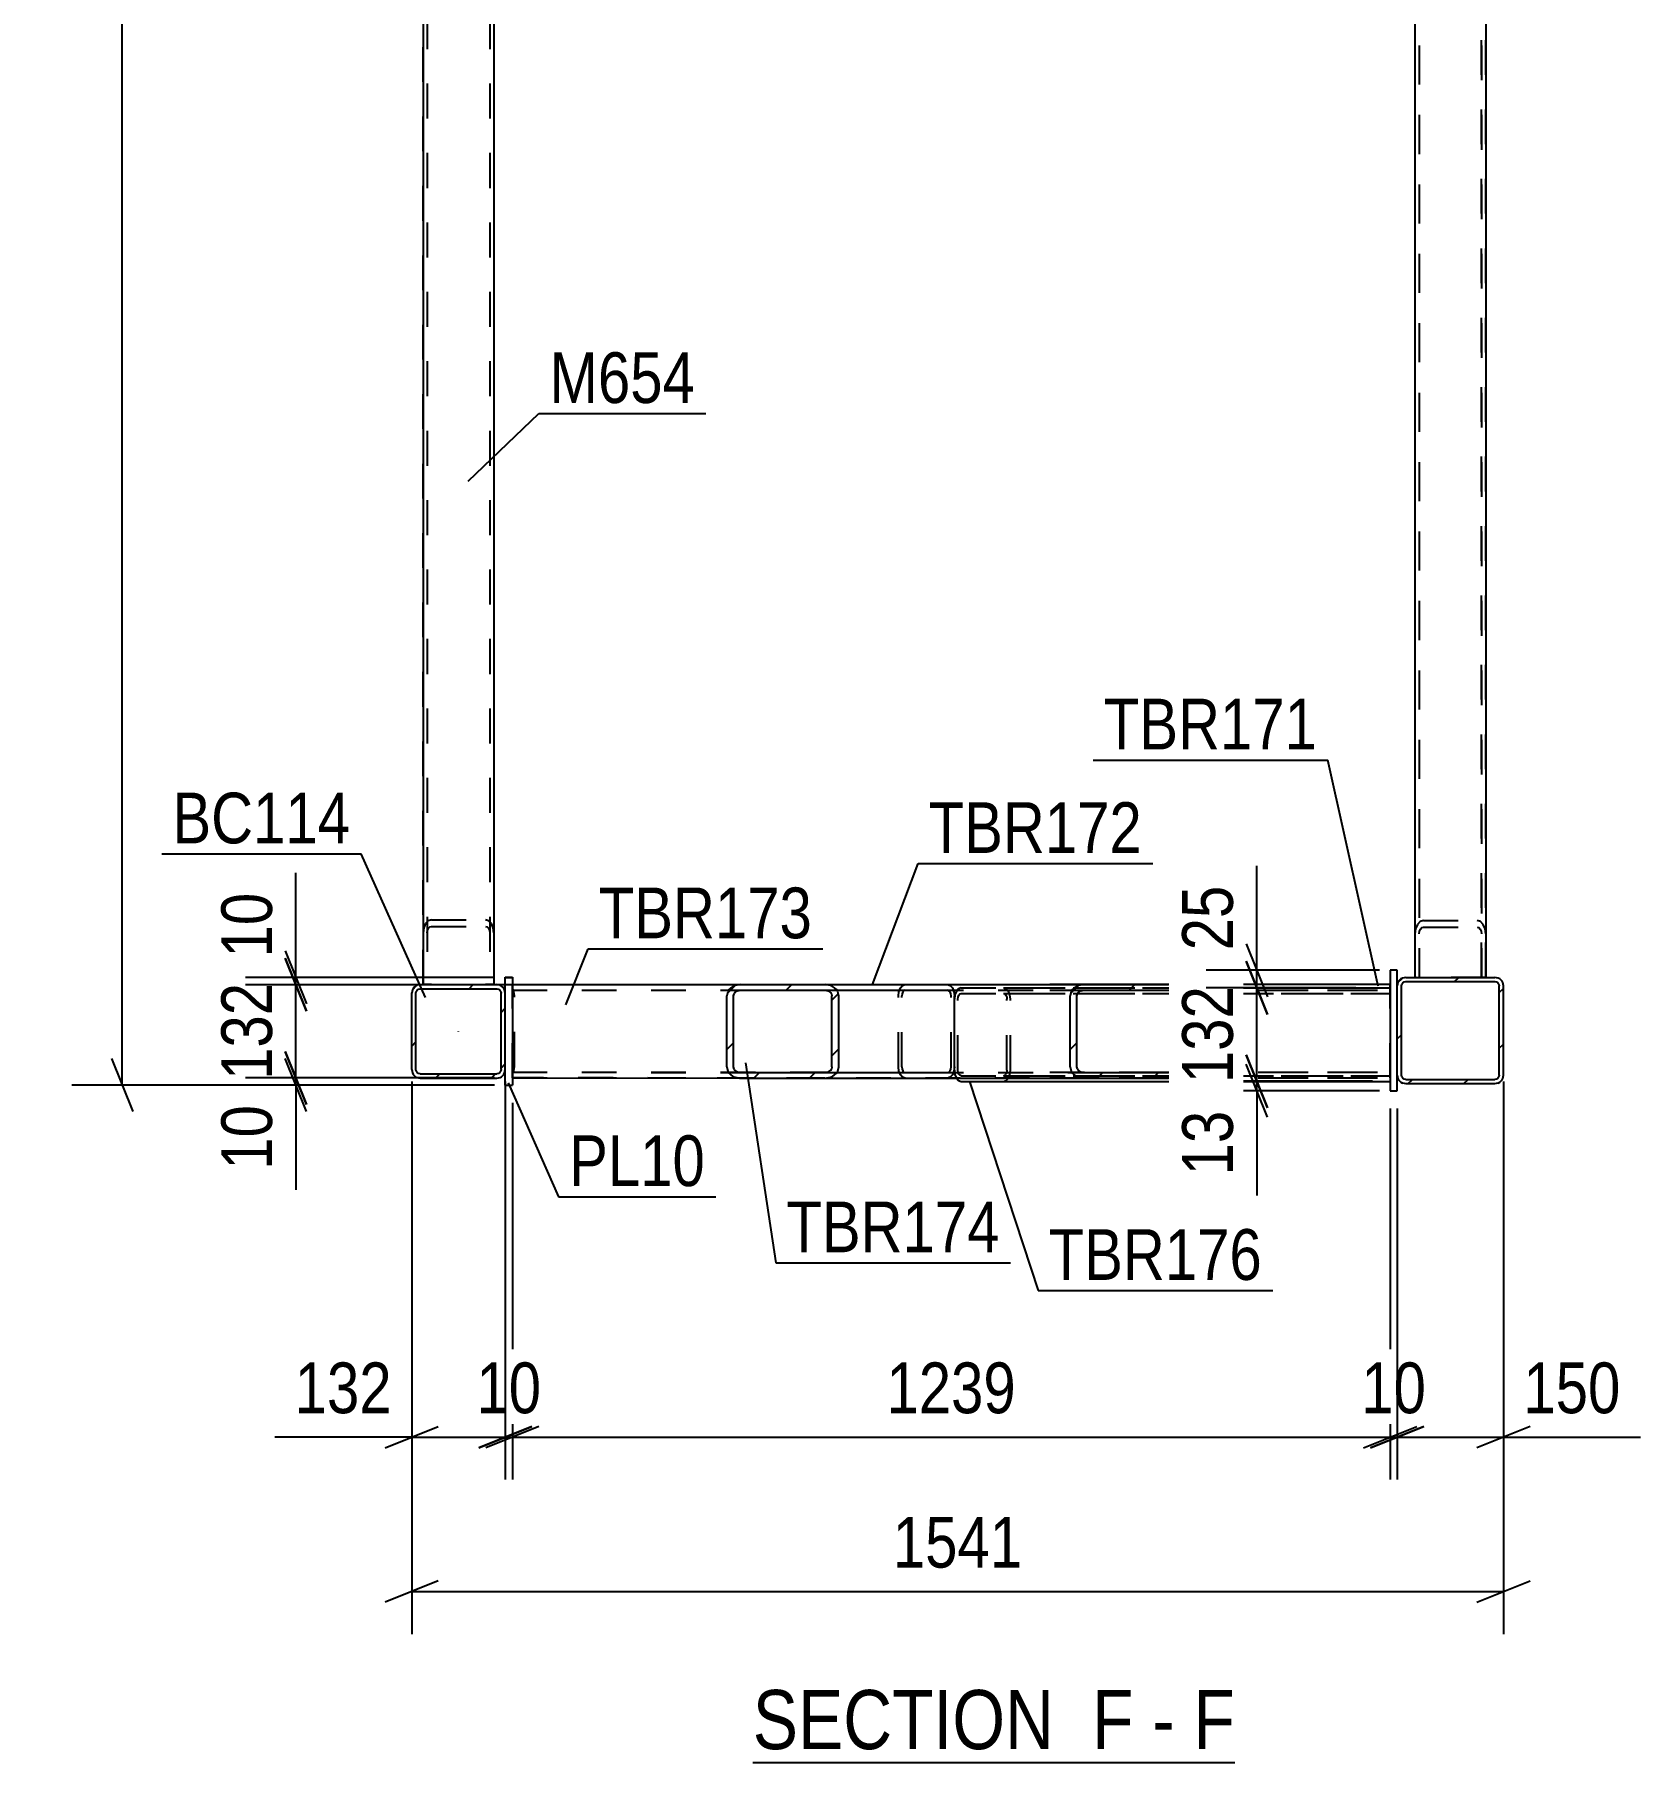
# Model space of a CAD drawing. Header units: millimetres. Extents: x -851 to 338, y -786 to 55.
# Drawn here: x 97.9 to 188.6, y -337.7 to -240.2 of the extents above; entities that cross this region are included whole.
import ezdxf

# ---------------------------------------------------------------- set-up
doc = ezdxf.new("R2010")
doc.units = ezdxf.units.MM
doc.linetypes.add('DXK_LINE_DOT2', pattern=[3.9198, 1.9599, -1.9599])
doc.linetypes.add('DXK_LINE_DOT3', pattern=[5.9187, 2.979, -0.9799, 0.9799, -0.9799])
doc.styles.add('Arial Narrow', font='ARIALN.TTF', dxfattribs={"height": 0.2})

# ---------------------------------------------------------------- blocks, each defined once
blk = doc.blocks.new('Unknown-232933133-17 - 10991')
at = {"color": 6, "linetype": 'Continuous'}
blk.add_line((138.496, -337.713), (165.711, -337.713), dxfattribs=at)
at = {"color": 0, "linetype": 'Continuous'}
for points in [[(156.604, -336.963), (156.604, -333.463), (138.496, -333.463), (138.496, -336.963)], [(159.995, -336.963), (159.995, -333.463), (157.654, -333.463), (157.654, -336.963)], [(162.32, -336.963), (162.32, -333.463), (161.045, -333.463), (161.045, -336.963)], [(165.711, -336.963), (165.711, -333.463), (163.37, -333.463), (163.37, -336.963)]]:
    blk.add_wipeout(points, dxfattribs=at)
at = {"color": 7, "linetype": 'Continuous', "style": 'Arial Narrow'}
for s, height, p in [('SECTION ', 3.3405, (138.496, -336.963)), ('F', 3.34, (157.654, -336.963)), ('F', 3.34, (163.37, -336.963)), ('-', 3.34, (161.045, -336.963))]:
    blk.add_text(s, height=height, dxfattribs=at).set_placement(p)
blk = doc.blocks.new('Part-232933133-11088 - 10991')
at = {"color": 7, "linetype": 'DXK_LINE_DOT2'}
for p, q in [((149.908, -294.376), (149.879, -294.621)), ((149.991, -294.168), (149.908, -294.376)), ((150.115, -294.029), (149.991, -294.168)), ((150.07, -294.621), (150.085, -294.498)), ((150.085, -294.498), (150.127, -294.394)), ((150.262, -293.981), (150.115, -294.029)), ((150.127, -294.394), (150.189, -294.325)), ((150.189, -294.325), (150.262, -294.301)), ((150.262, -293.981), (174.479, -293.981)), ((150.262, -293.981), (152.656, -293.981)), ((150.262, -294.301), (174.479, -294.301)), ((150.262, -294.301), (152.656, -294.301)), ((152.656, -293.981), (162.496, -293.981)), ((152.656, -293.981), (152.665, -293.984)), ((152.656, -294.301), (174.479, -294.301)), ((152.656, -294.301), (152.729, -294.325)), ((152.665, -293.984), (152.802, -294.029)), ((152.729, -294.325), (152.791, -294.394)), ((152.791, -294.394), (152.833, -294.498)), ((152.927, -294.168), (152.802, -294.029)), ((152.833, -294.498), (152.847, -294.621)), ((153.01, -294.376), (152.927, -294.168)), ((153.039, -294.621), (153.01, -294.376)), ((174.479, -293.981), (174.479, -299.261)), ((149.879, -298.621), (149.879, -294.621)), ((150.07, -298.621), (150.07, -294.621)), ((152.847, -298.621), (152.847, -294.621)), ((153.039, -298.621), (153.039, -294.621)), ((149.879, -298.621), (149.908, -298.866)), ((149.908, -298.866), (149.991, -299.073)), ((149.991, -299.073), (149.993, -299.075)), ((150.085, -298.743), (150.07, -298.621)), ((150.127, -298.847), (150.085, -298.743)), ((150.163, -298.888), (150.127, -298.847)), ((150.189, -298.916), (150.163, -298.888)), ((150.262, -298.941), (150.189, -298.916)), ((150.262, -298.941), (174.479, -298.941)), ((150.262, -298.941), (152.656, -298.941)), ((150.262, -299.261), (174.479, -299.261)), ((152.656, -298.941), (152.729, -298.916)), ((152.656, -298.941), (174.479, -298.941)), ((152.729, -298.916), (152.754, -298.889)), ((152.754, -298.889), (152.791, -298.847)), ((152.833, -298.743), (152.791, -298.847)), ((152.847, -298.621), (152.833, -298.743)), ((152.924, -299.076), (152.927, -299.073)), ((152.927, -299.073), (153.01, -298.866)), ((153.01, -298.866), (153.039, -298.621))]:
    blk.add_line(p, q, dxfattribs=at)
at = {"color": 2, "linetype": 'Continuous'}
for p, q in [((162.496, -293.981), (174.479, -293.981)), ((149.993, -299.075), (150.115, -299.212)), ((150.115, -299.212), (150.262, -299.261)), ((150.262, -299.261), (152.656, -299.261)), ((152.656, -299.261), (152.802, -299.212)), ((152.656, -299.261), (174.479, -299.261)), ((152.802, -299.212), (152.924, -299.076))]:
    blk.add_line(p, q, dxfattribs=at)
blk = doc.blocks.new('Part-232933133-11137 - 10991')
at = {"linetype": 'Continuous'}
h = blk.add_hatch(dxfattribs=at)
h.set_pattern_fill('', scale=0.7, style=0, pattern_type=0)
h.set_pattern_definition([(45, (137.5021, -293.8502), (-1.57154, 1.57154), [])])
h.paths.add_polyline_path([(137.795, -293.801), (137.502, -293.85), (137.254, -293.989), (137.088, -294.197), (137.029, -294.441), (137.029, -298.441), (137.088, -298.686), (137.254, -298.894), (137.502, -299.033), (137.795, -299.081), (142.583, -299.081), (142.876, -299.033), (143.125, -298.894), (143.291, -298.686), (143.349, -298.441), (143.349, -294.441), (143.291, -294.197), (143.125, -293.989), (142.876, -293.85), (142.583, -293.801)])
h.paths.add_polyline_path([(142.583, -294.121), (142.73, -294.146), (142.854, -294.215), (142.937, -294.319), (142.966, -294.441), (142.966, -298.441), (142.937, -298.564), (142.854, -298.668), (142.73, -298.737), (142.583, -298.761), (137.795, -298.761), (137.649, -298.737), (137.524, -298.668), (137.441, -298.564), (137.412, -298.441), (137.412, -294.441), (137.441, -294.319), (137.524, -294.215), (137.649, -294.146), (137.795, -294.121)])
at = {"color": 2, "linetype": 'Continuous'}
for p, q in [((137.088, -294.197), (137.029, -294.441)), ((137.029, -298.441), (137.029, -294.441)), ((137.412, -294.441), (137.441, -294.319)), ((137.412, -298.441), (137.412, -294.441)), ((137.795, -293.801), (137.502, -293.85)), ((137.649, -294.146), (137.795, -294.121)), ((137.795, -293.801), (142.583, -293.801)), ((137.795, -294.121), (142.583, -294.121)), ((142.583, -293.801), (149.496, -293.801)), ((142.876, -293.85), (142.583, -293.801)), ((142.583, -294.121), (142.73, -294.146)), ((142.937, -294.319), (142.966, -294.441)), ((142.966, -298.441), (142.966, -294.441)), ((143.349, -294.441), (143.291, -294.197)), ((143.349, -298.441), (143.349, -294.441)), ((149.496, -293.801), (149.642, -293.85)), ((149.642, -293.85), (149.767, -293.989)), ((149.767, -293.989), (149.85, -294.197)), ((149.85, -294.197), (149.879, -294.441)), ((149.879, -298.441), (149.879, -294.441)), ((137.029, -298.441), (137.088, -298.686)), ((137.441, -298.564), (137.412, -298.441)), ((142.966, -298.441), (142.937, -298.564)), ((143.291, -298.686), (143.349, -298.441)), ((149.879, -298.441), (149.85, -298.686)), ((137.502, -299.033), (137.795, -299.081)), ((137.795, -298.761), (137.649, -298.737)), ((137.795, -298.761), (142.583, -298.761)), ((137.795, -299.081), (142.583, -299.081)), ((142.73, -298.737), (142.583, -298.761)), ((142.583, -299.081), (142.876, -299.033)), ((142.583, -299.081), (149.496, -299.081)), ((149.642, -299.033), (149.496, -299.081)), ((149.767, -298.894), (149.642, -299.033)), ((149.85, -298.686), (149.767, -298.894))]:
    blk.add_line(p, q, dxfattribs=at)
at = {"color": 7, "linetype": 'DXK_LINE_DOT2'}
for p, q in [((137.795, -293.801), (147.102, -293.801)), ((137.795, -294.121), (147.102, -294.121)), ((142.583, -294.121), (149.496, -294.121)), ((146.719, -294.441), (146.748, -294.197)), ((146.719, -298.441), (146.719, -294.441)), ((146.748, -294.197), (146.831, -293.989)), ((146.831, -293.989), (146.955, -293.85)), ((146.925, -294.319), (146.911, -294.441)), ((146.911, -298.441), (146.911, -294.441)), ((146.967, -294.215), (146.925, -294.319)), ((146.955, -293.85), (147.102, -293.801)), ((147.029, -294.146), (146.967, -294.215)), ((147.102, -294.121), (147.029, -294.146)), ((147.102, -293.801), (149.496, -293.801)), ((147.102, -294.121), (149.496, -294.121)), ((149.569, -294.146), (149.496, -294.121)), ((149.631, -294.215), (149.569, -294.146)), ((149.673, -294.319), (149.631, -294.215)), ((149.687, -294.441), (149.673, -294.319)), ((149.687, -298.441), (149.687, -294.441)), ((146.748, -298.686), (146.719, -298.441)), ((146.911, -298.441), (146.925, -298.564)), ((149.673, -298.564), (149.687, -298.441)), ((137.795, -298.761), (147.102, -298.761)), ((137.795, -299.081), (147.102, -299.081)), ((142.583, -298.761), (149.496, -298.761)), ((146.831, -298.894), (146.748, -298.686)), ((146.955, -299.033), (146.831, -298.894)), ((146.925, -298.564), (146.967, -298.668)), ((147.102, -299.081), (146.955, -299.033)), ((146.967, -298.668), (147.029, -298.737)), ((147.029, -298.737), (147.102, -298.761)), ((147.102, -298.761), (149.496, -298.761)), ((147.102, -299.081), (149.496, -299.081)), ((149.496, -298.761), (149.569, -298.737)), ((149.569, -298.737), (149.631, -298.668)), ((149.631, -298.668), (149.673, -298.564))]:
    blk.add_line(p, q, dxfattribs=at)
at = {"color": 2, "linetype": 'Continuous'}
for centre, radius, start, end in [((137.72, -294.532), 0.716, 107.70117, 152.05364), ((137.757, -294.487), 0.358, 107.70117, 152.05364), ((142.621, -294.487), 0.358, 27.94624, 72.29883), ((142.659, -294.532), 0.716, 27.94624, 72.29883), ((137.72, -298.351), 0.716, 207.94624, 252.29883), ((137.757, -298.396), 0.358, 207.94624, 252.29883), ((142.621, -298.396), 0.358, 287.70117, 332.05364), ((142.659, -298.351), 0.716, 287.70117, 332.05364)]:
    blk.add_arc(centre, radius, start, end, dxfattribs=at)
blk = doc.blocks.new('Part-232933133-11138 - 10991')
at = {"color": 2, "linetype": 'Continuous'}
for p, q in [((174.479, -293.788), (155.264, -293.783)), ((174.479, -293.787), (160.052, -293.784))]:
    blk.add_line(p, q, dxfattribs=at)
at = {"color": 7, "linetype": 'DXK_LINE_DOT2'}
for p, q in [((155.264, -294.103), (174.479, -294.108)), ((160.052, -294.104), (174.479, -294.107)), ((174.479, -299.068), (174.479, -293.787)), ((155.264, -298.743), (174.479, -298.748)), ((155.264, -299.063), (174.479, -299.068)), ((160.052, -298.744), (174.479, -298.747)), ((160.052, -299.064), (174.479, -299.067))]:
    blk.add_line(p, q, dxfattribs=at)
blk = doc.blocks.new('Part-232933133-11083 - 10991')
at = {"color": 7, "linetype": 'DXK_LINE_DOT2'}
for p, q in [((119.88, -293.788), (119.88, -191.968)), ((120.12, -191.968), (120.12, -293.788)), ((123.64, -191.968), (123.64, -293.788)), ((123.88, -191.968), (123.88, -293.788)), ((119.916, -290.597), (119.88, -290.882)), ((120.02, -290.356), (119.916, -290.597)), ((120.176, -290.195), (120.02, -290.356)), ((120.138, -290.74), (120.19, -290.619)), ((120.36, -290.138), (120.176, -290.195)), ((120.19, -290.619), (120.268, -290.538)), ((120.268, -290.538), (120.36, -290.51)), ((120.36, -290.138), (123.4, -290.138)), ((120.36, -290.51), (123.4, -290.51)), ((123.583, -290.195), (123.4, -290.138)), ((123.4, -290.51), (123.492, -290.538)), ((123.492, -290.538), (123.569, -290.619)), ((123.569, -290.619), (123.621, -290.74)), ((123.739, -290.356), (123.583, -290.195)), ((123.843, -290.597), (123.739, -290.356)), ((123.88, -290.882), (123.843, -290.597)), ((120.12, -290.882), (120.138, -290.74)), ((123.621, -290.74), (123.64, -290.882)), ((119.88, -293.788), (119.88, -293.788)), ((119.88, -293.788), (120.12, -293.788)), ((119.88, -293.788), (119.916, -293.788)), ((119.916, -293.788), (120.02, -293.788)), ((120.02, -293.788), (120.176, -293.788)), ((120.138, -293.788), (120.12, -293.788)), ((120.19, -293.788), (120.138, -293.788)), ((120.176, -293.788), (120.268, -293.788)), ((120.268, -293.788), (120.19, -293.788)), ((120.268, -293.788), (123.492, -293.788)), ((120.268, -293.788), (123.4, -293.788)), ((123.4, -293.788), (123.583, -293.788)), ((123.569, -293.788), (123.492, -293.788)), ((123.621, -293.788), (123.569, -293.788)), ((123.583, -293.788), (123.739, -293.788)), ((123.64, -293.788), (123.621, -293.788)), ((123.88, -293.788), (123.64, -293.788)), ((123.739, -293.788), (123.843, -293.788)), ((123.843, -293.788), (123.88, -293.788)), ((123.88, -293.788), (123.88, -293.788))]:
    blk.add_line(p, q, dxfattribs=at)
blk = doc.blocks.new('Part-232933133-11095 - 10991')
at = {"color": 7, "linetype": 'DXK_LINE_DOT2'}
for p, q in [((119.88, -172.389), (119.88, -211.501)), ((119.88, -172.389), (123.88, -172.389)), ((120.12, -172.389), (120.12, -293.789)), ((123.64, -172.389), (123.64, -293.789)), ((123.88, -172.389), (123.88, -211.501)), ((119.88, -293.789), (119.88, -293.788)), ((119.88, -293.788), (119.916, -293.788)), ((119.916, -293.788), (120.02, -293.788)), ((120.02, -293.788), (120.176, -293.788)), ((120.12, -293.789), (120.12, -293.788)), ((120.138, -293.788), (120.12, -293.788)), ((120.12, -293.789), (120.138, -293.789)), ((120.19, -293.788), (120.138, -293.788)), ((120.138, -293.789), (120.19, -293.789)), ((120.176, -293.788), (120.268, -293.788)), ((120.268, -293.788), (120.19, -293.788)), ((120.19, -293.789), (120.268, -293.789)), ((120.268, -293.788), (123.4, -293.788)), ((120.268, -293.788), (123.492, -293.788)), ((120.268, -293.789), (123.492, -293.789)), ((123.4, -293.788), (123.583, -293.788)), ((123.492, -293.788), (123.569, -293.788)), ((123.492, -293.789), (123.583, -293.789)), ((123.569, -293.788), (123.583, -293.788)), ((123.583, -293.788), (123.621, -293.788)), ((123.583, -293.788), (123.739, -293.788)), ((123.583, -293.789), (123.621, -293.789)), ((123.621, -293.788), (123.64, -293.788)), ((123.621, -293.789), (123.64, -293.789)), ((123.64, -293.789), (123.64, -293.788)), ((123.739, -293.788), (123.843, -293.788)), ((123.843, -293.788), (123.88, -293.788)), ((123.88, -293.789), (123.88, -293.788))]:
    blk.add_line(p, q, dxfattribs=at)
at = {"color": 2, "linetype": 'Continuous'}
for p, q in [((119.88, -211.501), (119.88, -293.789)), ((123.88, -211.501), (123.88, -293.789)), ((119.916, -293.789), (119.88, -293.789)), ((120.02, -293.789), (119.916, -293.789)), ((120.176, -293.789), (120.02, -293.789)), ((120.36, -293.789), (120.176, -293.789)), ((120.36, -293.789), (123.4, -293.789)), ((123.583, -293.789), (123.4, -293.789)), ((123.739, -293.789), (123.583, -293.789)), ((123.843, -293.789), (123.739, -293.789)), ((123.88, -293.789), (123.843, -293.789))]:
    blk.add_line(p, q, dxfattribs=at)
blk = doc.blocks.new('Part-232933133-11111 - 10991')
at = {"color": 7, "linetype": 'DXK_LINE_DOT2'}
for p, q in [((175.879, -193.742), (175.879, -293.39)), ((176.119, -193.742), (176.119, -293.39)), ((179.639, -193.742), (179.639, -293.39)), ((179.879, -293.39), (179.879, -193.742)), ((175.915, -290.641), (175.879, -290.924)), ((176.019, -290.401), (175.915, -290.641)), ((176.175, -290.241), (176.019, -290.401)), ((176.137, -290.782), (176.189, -290.662)), ((176.359, -290.184), (176.175, -290.241)), ((176.189, -290.662), (176.267, -290.582)), ((176.267, -290.582), (176.359, -290.554)), ((176.359, -290.184), (179.399, -290.184)), ((176.359, -290.554), (179.399, -290.554)), ((179.582, -290.241), (179.399, -290.184)), ((179.399, -290.554), (179.491, -290.582)), ((179.491, -290.582), (179.568, -290.662)), ((179.568, -290.662), (179.62, -290.782)), ((179.738, -290.401), (179.582, -290.241)), ((179.842, -290.641), (179.738, -290.401)), ((179.879, -290.924), (179.842, -290.641)), ((176.119, -290.924), (176.137, -290.782)), ((179.62, -290.782), (179.639, -290.924)), ((175.879, -293.39), (179.879, -293.39))]:
    blk.add_line(p, q, dxfattribs=at)
blk = doc.blocks.new('Part-232933133-11136 - 10991')
at = {"linetype": 'Continuous'}
h = blk.add_hatch(dxfattribs=at)
h.set_pattern_fill('', scale=0.7, style=0, pattern_type=0)
h.set_pattern_definition([(45, (156.8817, -293.8458), (-1.57154, 1.57154), [])])
h.paths.add_polyline_path([(157.175, -293.797), (156.882, -293.846), (156.633, -293.984), (156.467, -294.192), (156.409, -294.437), (156.409, -298.437), (156.467, -298.682), (156.633, -298.89), (156.882, -299.028), (157.175, -299.077), (161.963, -299.077), (162.256, -299.029), (162.504, -298.89), (162.67, -298.682), (162.729, -298.437), (162.729, -294.437), (162.67, -294.193), (162.504, -293.985), (162.256, -293.846), (161.963, -293.797)])
h.paths.add_polyline_path([(161.963, -294.117), (162.109, -294.142), (162.233, -294.211), (162.316, -294.315), (162.346, -294.437), (162.346, -298.437), (162.316, -298.56), (162.233, -298.664), (162.109, -298.733), (161.963, -298.757), (157.175, -298.757), (157.028, -298.733), (156.904, -298.663), (156.821, -298.559), (156.792, -298.437), (156.792, -294.437), (156.821, -294.315), (156.904, -294.211), (157.028, -294.141), (157.175, -294.117)])
at = {"color": 2, "linetype": 'Continuous'}
for p, q in [((124.92, -293.789), (161.963, -293.797)), ((124.92, -293.789), (157.175, -293.797)), ((156.467, -294.192), (156.409, -294.437)), ((156.409, -298.437), (156.409, -294.437)), ((156.528, -294.116), (161.963, -294.117)), ((156.792, -294.437), (156.821, -294.315)), ((156.792, -298.437), (156.792, -294.437)), ((157.175, -293.797), (156.882, -293.846)), ((157.028, -294.141), (157.175, -294.117)), ((157.175, -293.797), (161.963, -293.797)), ((157.175, -294.117), (161.963, -294.117)), ((162.256, -293.846), (161.963, -293.797)), ((161.963, -294.117), (162.109, -294.142)), ((162.316, -294.315), (162.346, -294.437)), ((162.346, -298.437), (162.346, -294.437)), ((162.729, -294.437), (162.67, -294.193)), ((162.729, -298.437), (162.729, -294.437)), ((156.409, -298.437), (156.467, -298.682)), ((156.821, -298.559), (156.792, -298.437)), ((162.346, -298.437), (162.316, -298.56)), ((162.67, -298.682), (162.729, -298.437)), ((124.92, -299.069), (137.741, -299.073)), ((149.515, -299.075), (157.175, -299.077)), ((156.882, -299.028), (157.175, -299.077)), ((157.175, -298.757), (157.028, -298.733)), ((157.175, -298.757), (161.963, -298.757)), ((157.175, -299.077), (161.963, -299.077)), ((162.109, -298.733), (161.963, -298.757)), ((161.963, -299.077), (162.256, -299.029))]:
    blk.add_line(p, q, dxfattribs=at)
at = {"color": 7, "linetype": 'DXK_LINE_DOT2'}
for p, q in [((124.92, -299.069), (124.92, -293.789)), ((124.92, -294.109), (157.175, -294.117)), ((124.92, -294.109), (156.528, -294.116)), ((124.92, -298.749), (161.963, -298.757)), ((124.92, -298.749), (157.175, -298.757)), ((161.963, -299.077), (124.92, -299.069)), ((137.741, -299.073), (149.515, -299.075))]:
    blk.add_line(p, q, dxfattribs=at)
at = {"color": 2, "linetype": 'Continuous'}
for centre, radius, start, end in [((157.099, -294.527), 0.716, 107.69697, 152.05242), ((157.137, -294.482), 0.358, 107.69697, 152.05242), ((162, -294.483), 0.358, 27.94503, 72.29463), ((162.038, -294.528), 0.716, 27.94503, 72.29463), ((157.099, -298.347), 0.716, 207.94503, 252.29463), ((157.137, -298.392), 0.358, 207.94503, 252.29463), ((162, -298.392), 0.358, 287.69697, 332.05242), ((162.038, -298.347), 0.716, 287.69697, 332.05242)]:
    blk.add_arc(centre, radius, start, end, dxfattribs=at)
blk = doc.blocks.new('Part-232933133-11139 - 10991')
at = {"color": 2, "linetype": 'Continuous'}
blk.add_line((124.92, -293.788), (144.494, -293.788), dxfattribs=at)
at = {"color": 7, "linetype": 'DXK_LINE_DOT2'}
for p, q in [((124.92, -293.788), (124.92, -293.788)), ((124.92, -293.788), (124.92, -299.068)), ((124.92, -293.788), (139.706, -293.788)), ((124.927, -293.976), (124.92, -293.968)), ((124.92, -294.108), (144.494, -294.108)), ((124.92, -294.108), (139.706, -294.108)), ((125.01, -294.183), (124.927, -293.976)), ((125.039, -294.428), (125.01, -294.183)), ((125.039, -298.428), (125.039, -294.428)), ((125.01, -298.673), (125.039, -298.428)), ((124.92, -298.748), (139.706, -298.748)), ((124.92, -298.748), (144.494, -298.748)), ((124.92, -298.889), (124.926, -298.882)), ((124.92, -299.068), (144.494, -299.068)), ((124.92, -299.068), (139.706, -299.068)), ((124.926, -298.882), (124.927, -298.881)), ((124.927, -298.881), (125.01, -298.673))]:
    blk.add_line(p, q, dxfattribs=at)
blk = doc.blocks.new('Part-232933133-11140 - 10991')
at = {"color": 7, "linetype": 'DXK_LINE_DOT2'}
for p, q in [((175.879, -174.39), (175.879, -212.959)), ((175.879, -174.39), (179.879, -174.39)), ((176.119, -174.39), (176.119, -293.39)), ((179.639, -293.39), (179.639, -174.39)), ((179.879, -174.39), (179.879, -212.959)), ((179.879, -293.39), (175.879, -293.39))]:
    blk.add_line(p, q, dxfattribs=at)
at = {"color": 2, "linetype": 'Continuous'}
for p, q in [((175.879, -212.959), (175.879, -293.39)), ((179.879, -212.959), (179.879, -293.39))]:
    blk.add_line(p, q, dxfattribs=at)
blk = doc.blocks.new('Part-232933133-11160 - 10991')
at = {"linetype": 'Continuous'}
h = blk.add_hatch(dxfattribs=at)
h.set_pattern_fill('', scale=0.7, style=0, pattern_type=0)
h.set_pattern_definition([(45, (119.5361, -293.8338), (-1.57154, 1.57154), [])])
h.paths.add_polyline_path([(119.72, -293.797), (119.536, -293.834), (119.38, -293.938), (119.276, -294.094), (119.24, -294.277), (119.24, -298.597), (119.276, -298.781), (119.38, -298.937), (119.536, -299.041), (119.72, -299.077), (124.04, -299.077), (124.224, -299.041), (124.379, -298.937), (124.483, -298.781), (124.52, -298.597), (124.52, -294.277), (124.483, -294.094), (124.379, -293.938), (124.224, -293.834), (124.04, -293.797)])
h.paths.add_polyline_path([(124.04, -294.037), (124.132, -294.055), (124.21, -294.108), (124.262, -294.185), (124.28, -294.277), (124.28, -298.597), (124.262, -298.689), (124.21, -298.767), (124.132, -298.819), (124.04, -298.837), (119.72, -298.837), (119.628, -298.819), (119.55, -298.767), (119.498, -298.689), (119.48, -298.597), (119.48, -294.277), (119.498, -294.185), (119.55, -294.108), (119.628, -294.055), (119.72, -294.037)])
at = {"color": 2, "linetype": 'Continuous'}
for p, q in [((119.276, -294.094), (119.24, -294.277)), ((119.24, -294.277), (119.24, -294.264)), ((119.24, -298.597), (119.24, -294.277)), ((119.38, -293.938), (119.38, -293.924)), ((119.48, -294.277), (119.498, -294.185)), ((119.48, -298.597), (119.48, -294.277)), ((119.498, -294.185), (119.55, -294.108)), ((119.72, -293.797), (119.536, -293.834)), ((119.55, -294.108), (119.628, -294.055)), ((119.628, -294.055), (119.72, -294.037)), ((119.72, -293.797), (119.72, -293.784)), ((119.72, -293.797), (124.04, -293.797)), ((119.72, -294.037), (124.04, -294.037)), ((124.04, -293.797), (124.04, -293.784)), ((124.224, -293.834), (124.04, -293.797)), ((124.04, -294.037), (124.132, -294.055)), ((124.132, -294.055), (124.21, -294.108)), ((124.21, -294.108), (124.262, -294.185)), ((124.262, -294.185), (124.28, -294.277)), ((124.28, -298.597), (124.28, -294.277)), ((124.379, -293.938), (124.379, -293.924)), ((124.52, -294.277), (124.483, -294.094)), ((124.52, -294.277), (124.52, -294.27)), ((124.52, -298.597), (124.52, -294.277)), ((119.24, -298.597), (119.276, -298.781)), ((119.498, -298.689), (119.48, -298.597)), ((119.55, -298.767), (119.498, -298.689)), ((119.536, -299.041), (119.72, -299.077)), ((119.55, -298.767), (119.55, -298.753)), ((119.628, -298.819), (119.55, -298.767)), ((119.72, -298.837), (119.628, -298.819)), ((119.72, -298.837), (119.72, -298.824)), ((119.72, -298.837), (124.04, -298.837)), ((119.72, -299.077), (124.04, -299.077)), ((124.132, -298.819), (124.04, -298.837)), ((124.04, -298.837), (124.04, -298.824)), ((124.04, -299.077), (124.224, -299.041)), ((124.21, -298.767), (124.132, -298.819)), ((124.262, -298.689), (124.21, -298.767)), ((124.21, -298.767), (124.21, -298.753)), ((124.28, -298.597), (124.262, -298.689)), ((124.483, -298.781), (124.52, -298.597))]:
    blk.add_line(p, q, dxfattribs=at)
at = {"color": 7, "linetype": 'DXK_LINE_DOT2'}
for p, q in [((119.48, -294.277), (119.48, -294.264)), ((119.72, -294.037), (119.72, -294.024)), ((124.04, -294.037), (124.04, -294.024)), ((124.28, -294.277), (124.28, -294.264)), ((124.52, -294.27), (124.52, -294.264)), ((119.24, -298.597), (119.24, -298.584)), ((119.48, -298.597), (119.48, -298.584)), ((119.72, -299.077), (119.72, -299.064)), ((124.04, -299.077), (124.04, -299.064)), ((124.28, -298.597), (124.28, -298.584)), ((124.52, -298.59), (124.52, -298.584)), ((124.52, -298.597), (124.52, -298.59))]:
    blk.add_line(p, q, dxfattribs=at)
at = {"color": 7, "linetype": 'DXK_LINE_DOT3'}
blk.add_line((121.88, -296.437), (121.88, -296.424), dxfattribs=at)
at = {"color": 2, "linetype": 'Continuous'}
for centre, start, end in [((119.72, -294.277), 112.5, 157.5), ((124.04, -294.277), 22.49999, 67.49999), ((119.72, -298.597), 202.49999, 247.49999), ((124.04, -298.597), 292.5, 337.5)]:
    blk.add_arc(centre, 0.48, start, end, dxfattribs=at)
blk = doc.blocks.new('Part-232933133-11165 - 10991')
at = {"linetype": 'Continuous'}
h = blk.add_hatch(dxfattribs=at)
h.set_pattern_fill('', scale=0.7, style=0, pattern_type=0)
h.set_pattern_definition([(45, (175.175, -293.4265), (-1.57154, 1.57154), [])])
h.paths.add_polyline_path([(175.359, -293.39), (175.175, -293.427), (175.019, -293.531), (174.915, -293.686), (174.879, -293.87), (174.879, -298.91), (174.915, -299.094), (175.019, -299.249), (175.175, -299.353), (175.359, -299.39), (180.399, -299.39), (180.582, -299.353), (180.738, -299.249), (180.842, -299.094), (180.879, -298.91), (180.879, -293.87), (180.842, -293.686), (180.738, -293.531), (180.582, -293.427), (180.399, -293.39)])
h.paths.add_polyline_path([(180.399, -293.63), (180.491, -293.648), (180.568, -293.7), (180.62, -293.778), (180.639, -293.87), (180.639, -298.91), (180.62, -299.002), (180.568, -299.08), (180.491, -299.132), (180.399, -299.15), (175.359, -299.15), (175.267, -299.132), (175.189, -299.08), (175.137, -299.002), (175.119, -298.91), (175.119, -293.87), (175.137, -293.778), (175.189, -293.7), (175.267, -293.648), (175.359, -293.63)])
at = {"color": 2, "linetype": 'Continuous'}
for p, q in [((175.359, -293.39), (175.175, -293.427)), ((175.267, -293.648), (175.359, -293.63)), ((175.359, -293.39), (175.359, -293.39)), ((175.359, -293.39), (180.399, -293.39)), ((175.359, -293.63), (175.359, -293.63)), ((175.359, -293.63), (180.399, -293.63)), ((180.399, -293.39), (180.399, -293.39)), ((180.582, -293.427), (180.399, -293.39)), ((180.399, -293.63), (180.399, -293.63)), ((180.399, -293.63), (180.491, -293.648)), ((174.915, -293.686), (174.879, -293.87)), ((174.879, -293.87), (174.879, -293.87)), ((174.879, -298.91), (174.879, -293.87)), ((175.119, -293.87), (175.137, -293.778)), ((175.119, -293.87), (175.119, -293.87)), ((175.119, -298.91), (175.119, -293.87)), ((175.137, -293.778), (175.189, -293.7)), ((175.189, -293.7), (175.267, -293.648)), ((180.491, -293.648), (180.568, -293.7)), ((180.568, -293.7), (180.62, -293.778)), ((180.62, -293.778), (180.639, -293.87)), ((180.639, -293.87), (180.639, -293.87)), ((180.639, -298.91), (180.639, -293.87)), ((180.879, -293.87), (180.842, -293.686)), ((180.879, -293.87), (180.879, -293.87)), ((180.879, -298.91), (180.879, -293.87)), ((174.879, -298.91), (174.879, -298.91)), ((174.879, -298.91), (174.915, -299.094)), ((175.119, -298.91), (175.119, -298.91)), ((175.137, -299.002), (175.119, -298.91)), ((175.189, -299.08), (175.137, -299.002)), ((175.175, -299.353), (175.359, -299.39)), ((175.267, -299.132), (175.189, -299.08)), ((175.359, -299.15), (175.267, -299.132)), ((175.359, -299.15), (175.359, -299.15)), ((175.359, -299.15), (180.399, -299.15)), ((175.359, -299.39), (175.359, -299.39)), ((175.359, -299.39), (180.399, -299.39)), ((180.491, -299.132), (180.399, -299.15)), ((180.399, -299.15), (180.399, -299.15)), ((180.399, -299.39), (180.582, -299.353)), ((180.399, -299.39), (180.399, -299.39)), ((180.568, -299.08), (180.491, -299.132)), ((180.62, -299.002), (180.568, -299.08)), ((180.639, -298.91), (180.62, -299.002)), ((180.639, -298.91), (180.639, -298.91)), ((180.842, -299.094), (180.879, -298.91)), ((180.879, -298.91), (180.879, -298.91))]:
    blk.add_line(p, q, dxfattribs=at)
for centre, start, end in [((175.359, -293.87), 112.5, 157.5), ((180.399, -293.87), 22.5, 67.5), ((175.359, -298.91), 202.5, 247.5), ((180.399, -298.91), 292.5, 337.5)]:
    blk.add_arc(centre, 0.48, start, end, dxfattribs=at)
blk = doc.blocks.new('Part-232933133-11278 - 10991')
at = {"color": 2, "linetype": 'Continuous'}
for p, q in [((124.52, -293.387), (124.92, -293.387)), ((124.52, -293.387), (124.52, -293.39)), ((124.52, -293.39), (124.52, -293.387)), ((124.52, -293.39), (124.92, -293.39)), ((124.52, -294.277), (124.52, -293.39)), ((124.92, -293.387), (124.92, -299.47)), ((124.52, -299.47), (124.52, -298.597)), ((124.52, -299.47), (124.92, -299.47))]:
    blk.add_line(p, q, dxfattribs=at)
at = {"color": 7, "linetype": 'DXK_LINE_DOT2'}
for p, q in [((124.52, -298.597), (124.52, -294.277)), ((124.52, -299.467), (124.92, -299.467))]:
    blk.add_line(p, q, dxfattribs=at)
blk = doc.blocks.new('Part-232933133-11275 - 10991')
at = {"color": 2, "linetype": 'Continuous'}
for p, q in [((174.879, -292.99), (174.479, -292.99)), ((174.479, -292.99), (174.479, -299.79)), ((174.879, -293.87), (174.879, -292.99)), ((174.879, -299.79), (174.879, -298.91)), ((174.479, -299.79), (174.879, -299.79))]:
    blk.add_line(p, q, dxfattribs=at)
at = {"color": 7, "linetype": 'DXK_LINE_DOT2'}
blk.add_line((174.879, -298.91), (174.879, -293.87), dxfattribs=at)
blk = doc.blocks.new('StraightDimension-232933133-11595 - 10991')
at = {"color": 7, "linetype": 'Continuous'}
for p, q in [((112.101, -292.302), (113.301, -295.302)), ((124.92, -293.802), (109.851, -293.802)), ((112.701, -299.069), (112.701, -293.802)), ((113.301, -300.569), (112.101, -297.569)), ((123.919, -299.069), (109.851, -299.069))]:
    blk.add_line(p, q, dxfattribs=at)
at = {"color": 0}
blk.add_wipeout([(111.951, -293.093), (107.751, -293.093), (107.751, -299.777), (111.951, -299.777)], dxfattribs=at)
at = {"color": 3, "style": 'Arial Narrow'}
blk.add_text('132', height=2.8633, rotation=90.00021, dxfattribs=at).set_placement((111.351, -299.177))
blk = doc.blocks.new('StraightDimension-232933133-20548 - 10991')
at = {"color": 7, "linetype": 'Continuous'}
for p, q in [((124.92, -300.47), (124.92, -321.746)), ((174.479, -300.79), (174.479, -321.746)), ((126.42, -318.746), (123.42, -319.946)), ((172.979, -319.946), (175.979, -318.746)), ((124.92, -319.346), (174.479, -319.346))]:
    blk.add_line(p, q, dxfattribs=at)
at = {"color": 0}
blk.add_wipeout([(153.956, -318.596), (153.956, -314.396), (145.443, -314.396), (145.443, -318.596)], dxfattribs=at)
at = {"color": 3, "style": 'Arial Narrow'}
blk.add_text('1239', height=2.8633, dxfattribs=at).set_placement((146.043, -317.996))
blk = doc.blocks.new('StraightDimension-232933133-20547 - 10991')
at = {"color": 7, "linetype": 'Continuous'}
for p, q in [((174.479, -300.79), (174.479, -321.746)), ((174.879, -300.79), (174.879, -321.746)), ((172.979, -319.946), (175.979, -318.746)), ((176.379, -318.746), (173.379, -319.946)), ((174.479, -319.346), (174.879, -319.346))]:
    blk.add_line(p, q, dxfattribs=at)
at = {"color": 0}
blk.add_wipeout([(177.107, -318.596), (177.107, -314.396), (172.251, -314.396), (172.251, -318.596)], dxfattribs=at)
at = {"color": 3, "style": 'Arial Narrow'}
blk.add_text('10', height=2.8633, dxfattribs=at).set_placement((172.851, -317.996))
blk = doc.blocks.new('StraightDimension-232933133-11356 - 10991')
at = {"color": 7, "linetype": 'Continuous'}
for p, q in [((103.494, -169.49), (102.294, -166.49)), ((122.88, -167.99), (100.044, -167.99)), ((102.894, -299.47), (102.894, -167.99)), ((102.294, -297.97), (103.494, -300.97)), ((123.52, -299.47), (100.044, -299.47))]:
    blk.add_line(p, q, dxfattribs=at)
at = {"color": 0}
blk.add_wipeout([(102.144, -229.474), (97.944, -229.474), (97.944, -237.986), (102.144, -237.986)], dxfattribs=at)
at = {"color": 3, "style": 'Arial Narrow'}
blk.add_text('3287', height=2.8633, rotation=90.00021, dxfattribs=at).set_placement((101.544, -237.386))
blk = doc.blocks.new('StraightDimension-232933133-11370 - 10991')
at = {"color": 7, "linetype": 'Continuous'}
for p, q in [((119.24, -299.265), (119.24, -330.463)), ((180.879, -299.266), (180.879, -330.463)), ((120.74, -327.463), (117.74, -328.663)), ((179.379, -328.663), (182.379, -327.463)), ((119.24, -328.063), (180.879, -328.063))]:
    blk.add_line(p, q, dxfattribs=at)
at = {"color": 0}
blk.add_wipeout([(154.316, -327.313), (154.316, -323.113), (145.803, -323.113), (145.803, -327.313)], dxfattribs=at)
at = {"color": 3, "style": 'Arial Narrow'}
blk.add_text('1541', height=2.8633, dxfattribs=at).set_placement((146.403, -326.713))
blk = doc.blocks.new('StraightDimension-232933133-11536 - 10991')
at = {"color": 7, "linetype": 'Continuous'}
for p, q in [((166.351, -297.756), (167.551, -300.756)), ((167.551, -301.29), (166.351, -298.29)), ((173.479, -299.256), (164.101, -299.256)), ((166.951, -299.79), (166.951, -299.256)), ((173.879, -299.79), (164.101, -299.79)), ((166.951, -299.79), (166.951, -305.696)), ((166.951, -299.79), (166.951, -305.696))]:
    blk.add_line(p, q, dxfattribs=at)
at = {"color": 0}
blk.add_wipeout([(166.201, -300.315), (162.001, -300.315), (162.001, -305.171), (166.201, -305.171)], dxfattribs=at)
at = {"color": 3, "style": 'Arial Narrow'}
blk.add_text('13', height=2.8633, rotation=90.00021, dxfattribs=at).set_placement((165.601, -304.571))
blk = doc.blocks.new('StraightDimension-232933133-11548 - 10991')
at = {"color": 7, "linetype": 'Continuous'}
for p, q in [((166.351, -292.481), (167.551, -295.481)), ((172.543, -293.981), (164.101, -293.981)), ((166.951, -299.256), (166.951, -293.981)), ((167.551, -300.756), (166.351, -297.756)), ((173.479, -299.256), (164.101, -299.256))]:
    blk.add_line(p, q, dxfattribs=at)
at = {"color": 0}
blk.add_wipeout([(166.201, -293.276), (162.001, -293.276), (162.001, -299.961), (166.201, -299.961)], dxfattribs=at)
at = {"color": 3, "style": 'Arial Narrow'}
blk.add_text('132', height=2.8633, rotation=90.00021, dxfattribs=at).set_placement((165.601, -299.361))
blk = doc.blocks.new('StraightDimension-232933133-11559 - 10991')
at = {"color": 7, "linetype": 'Continuous'}
for p, q in [((166.951, -292.99), (166.951, -287.084)), ((166.951, -292.99), (166.951, -287.084)), ((166.351, -291.49), (167.551, -294.49)), ((167.551, -295.481), (166.351, -292.481)), ((173.879, -292.99), (164.101, -292.99)), ((166.951, -293.981), (166.951, -292.99)), ((172.543, -293.981), (164.101, -293.981))]:
    blk.add_line(p, q, dxfattribs=at)
at = {"color": 0}
blk.add_wipeout([(166.201, -287.609), (162.001, -287.609), (162.001, -292.465), (166.201, -292.465)], dxfattribs=at)
at = {"color": 3, "style": 'Arial Narrow'}
blk.add_text('25', height=2.8633, rotation=90.00021, dxfattribs=at).set_placement((165.601, -291.865))
blk = doc.blocks.new('StraightDimension-232933133-11569 - 10991')
at = {"color": 7, "linetype": 'Continuous'}
for p, q in [((112.101, -297.569), (113.301, -300.569)), ((113.301, -300.97), (112.101, -297.97)), ((123.919, -299.069), (109.851, -299.069)), ((123.92, -299.47), (109.851, -299.47)), ((112.701, -299.47), (112.701, -299.069)), ((112.701, -299.47), (112.701, -305.376)), ((112.701, -299.47), (112.701, -305.376))]:
    blk.add_line(p, q, dxfattribs=at)
at = {"color": 0}
blk.add_wipeout([(111.951, -299.995), (107.751, -299.995), (107.751, -304.851), (111.951, -304.851)], dxfattribs=at)
at = {"color": 3, "style": 'Arial Narrow'}
blk.add_text('10', height=2.8633, rotation=90.00021, dxfattribs=at).set_placement((111.351, -304.251))
blk = doc.blocks.new('StraightDimension-232933133-11584 - 10991')
at = {"color": 7, "linetype": 'Continuous'}
for p, q in [((112.701, -293.39), (112.701, -287.484)), ((112.701, -293.39), (112.701, -287.484)), ((112.101, -291.89), (113.301, -294.89)), ((113.301, -295.302), (112.101, -292.302)), ((123.92, -293.39), (109.851, -293.39)), ((112.701, -293.802), (112.701, -293.39)), ((124.92, -293.802), (109.851, -293.802))]:
    blk.add_line(p, q, dxfattribs=at)
at = {"color": 0}
blk.add_wipeout([(111.951, -288.009), (107.751, -288.009), (107.751, -292.865), (111.951, -292.865)], dxfattribs=at)
at = {"color": 3, "style": 'Arial Narrow'}
blk.add_text('10', height=2.8633, rotation=90.00021, dxfattribs=at).set_placement((111.351, -292.265))
blk = doc.blocks.new('StraightDimension-232933133-20546 - 10991')
at = {"color": 7, "linetype": 'Continuous'}
for p, q in [((180.879, -299.266), (180.879, -321.746)), ((174.879, -300.79), (174.879, -321.746)), ((173.379, -319.946), (176.379, -318.746)), ((182.379, -318.746), (179.379, -319.946)), ((174.879, -319.346), (180.879, -319.346)), ((180.879, -319.346), (188.613, -319.346)), ((180.879, -319.346), (188.613, -319.346))]:
    blk.add_line(p, q, dxfattribs=at)
at = {"color": 0}
blk.add_wipeout([(188.088, -318.596), (188.088, -314.396), (181.404, -314.396), (181.404, -318.596)], dxfattribs=at)
at = {"color": 3, "style": 'Arial Narrow'}
blk.add_text('150', height=2.8633, dxfattribs=at).set_placement((182.004, -317.996))
blk = doc.blocks.new('StraightDimension-232933133-20549 - 10991')
at = {"color": 7, "linetype": 'Continuous'}
for p, q in [((124.52, -299.265), (124.52, -321.746)), ((124.92, -300.47), (124.92, -321.746)), ((123.02, -319.946), (126.02, -318.746)), ((126.42, -318.746), (123.42, -319.946)), ((124.52, -319.346), (124.92, -319.346))]:
    blk.add_line(p, q, dxfattribs=at)
at = {"color": 0}
blk.add_wipeout([(127.148, -318.596), (127.148, -314.396), (122.292, -314.396), (122.292, -318.596)], dxfattribs=at)
at = {"color": 3, "style": 'Arial Narrow'}
blk.add_text('10', height=2.8633, dxfattribs=at).set_placement((122.892, -317.996))
blk = doc.blocks.new('StraightDimension-232933133-20550 - 10991')
at = {"color": 7, "linetype": 'Continuous'}
for p, q in [((119.24, -299.265), (119.24, -321.746)), ((124.52, -299.265), (124.52, -321.746)), ((117.74, -319.946), (120.74, -318.746)), ((126.02, -318.746), (123.02, -319.946)), ((119.24, -319.346), (111.505, -319.346)), ((119.24, -319.346), (111.505, -319.346)), ((119.24, -319.346), (124.52, -319.346))]:
    blk.add_line(p, q, dxfattribs=at)
at = {"color": 0}
blk.add_wipeout([(118.715, -318.596), (118.715, -314.396), (112.03, -314.396), (112.03, -318.596)], dxfattribs=at)
at = {"color": 3, "style": 'Arial Narrow'}
blk.add_text('132', height=2.8633, dxfattribs=at).set_placement((112.63, -317.996))
blk = doc.blocks.new('Mark-232933133-42791 - 10991')
at = {"color": 30, "linetype": 'Continuous'}
for p, q in [((145.26, -293.788), (147.825, -286.966)), ((147.825, -286.966), (161.081, -286.966))]:
    blk.add_line(p, q, dxfattribs=at)
at = {"color": 0}
blk.add_wipeout([(160.481, -286.366), (160.481, -283.366), (148.425, -283.366), (148.425, -286.366)], dxfattribs=at)
blk.add_wipeout([(160.481, -286.366), (160.481, -283.366), (148.425, -283.366), (148.425, -286.366)], dxfattribs=at)
at = {"color": 3, "style": 'Arial Narrow'}
blk.add_text('TBR172', height=2.8633, dxfattribs=at).set_placement((148.425, -286.366))
blk = doc.blocks.new('Mark-232933133-42767 - 10991')
at = {"color": 30, "linetype": 'Continuous'}
for p in [(105.127, -286.424), (120.015, -294.526)]:
    blk.add_line(p, (116.376, -286.424), dxfattribs=at)
at = {"color": 0}
blk.add_wipeout([(115.776, -285.824), (115.776, -282.824), (105.727, -282.824), (105.727, -285.824)], dxfattribs=at)
blk.add_wipeout([(115.776, -285.824), (115.776, -282.824), (105.727, -282.824), (105.727, -285.824)], dxfattribs=at)
at = {"color": 3, "style": 'Arial Narrow'}
blk.add_text('BC114', height=2.8633, dxfattribs=at).set_placement((105.727, -285.824))
blk = doc.blocks.new('Mark-232933133-42828 - 10991')
at = {"color": 30, "linetype": 'Continuous'}
for p, q in [((122.431, -265.383), (126.42, -261.562)), ((126.42, -261.562), (135.843, -261.562))]:
    blk.add_line(p, q, dxfattribs=at)
at = {"color": 0}
blk.add_wipeout([(135.243, -260.962), (135.243, -257.962), (127.02, -257.962), (127.02, -260.962)], dxfattribs=at)
blk.add_wipeout([(135.243, -260.962), (135.243, -257.962), (127.02, -257.962), (127.02, -260.962)], dxfattribs=at)
at = {"color": 3, "style": 'Arial Narrow'}
blk.add_text('M654', height=2.8633, dxfattribs=at).set_placement((127.02, -260.962))
blk = doc.blocks.new('Mark-232933133-42779 - 10991')
at = {"color": 30, "linetype": 'Continuous'}
for p, q in [((150.736, -299.261), (154.601, -311.069)), ((154.601, -311.069), (167.857, -311.069))]:
    blk.add_line(p, q, dxfattribs=at)
at = {"color": 0}
blk.add_wipeout([(167.257, -310.469), (167.257, -307.469), (155.201, -307.469), (155.201, -310.469)], dxfattribs=at)
blk.add_wipeout([(167.257, -310.469), (167.257, -307.469), (155.201, -307.469), (155.201, -310.469)], dxfattribs=at)
at = {"color": 3, "style": 'Arial Narrow'}
blk.add_text('TBR176', height=2.8633, dxfattribs=at).set_placement((155.201, -310.469))
blk = doc.blocks.new('Mark-232933133-42770 - 10991')
at = {"color": 30, "linetype": 'Continuous'}
for p, q in [((124.69, -299.342), (127.526, -305.774)), ((127.526, -305.774), (136.402, -305.774))]:
    blk.add_line(p, q, dxfattribs=at)
at = {"color": 0}
blk.add_wipeout([(135.802, -305.174), (135.802, -302.174), (128.126, -302.174), (128.126, -305.174)], dxfattribs=at)
blk.add_wipeout([(135.802, -305.174), (135.802, -302.174), (128.126, -302.174), (128.126, -305.174)], dxfattribs=at)
at = {"color": 3, "style": 'Arial Narrow'}
blk.add_text('PL10', height=2.8633, dxfattribs=at).set_placement((128.126, -305.174))
blk = doc.blocks.new('Mark-232933133-42782 - 10991')
at = {"color": 30, "linetype": 'Continuous'}
for p, q in [((127.932, -294.931), (129.199, -291.782)), ((129.199, -291.782), (142.455, -291.782))]:
    blk.add_line(p, q, dxfattribs=at)
at = {"color": 0}
blk.add_wipeout([(141.855, -291.182), (141.855, -288.182), (129.799, -288.182), (129.799, -291.182)], dxfattribs=at)
blk.add_wipeout([(141.855, -291.182), (141.855, -288.182), (129.799, -288.182), (129.799, -291.182)], dxfattribs=at)
at = {"color": 3, "style": 'Arial Narrow'}
blk.add_text('TBR173', height=2.8633, dxfattribs=at).set_placement((129.799, -291.182))
blk = doc.blocks.new('Mark-232933133-42785 - 10991')
at = {"color": 30, "linetype": 'Continuous'}
for p, q in [((138.076, -298.214), (139.793, -309.509)), ((139.793, -309.509), (153.049, -309.509))]:
    blk.add_line(p, q, dxfattribs=at)
at = {"color": 0}
blk.add_wipeout([(152.449, -308.909), (152.449, -305.909), (140.393, -305.909), (140.393, -308.909)], dxfattribs=at)
blk.add_wipeout([(152.449, -308.909), (152.449, -305.909), (140.393, -305.909), (140.393, -308.909)], dxfattribs=at)
at = {"color": 3, "style": 'Arial Narrow'}
blk.add_text('TBR174', height=2.8633, dxfattribs=at).set_placement((140.393, -308.909))
blk = doc.blocks.new('Mark-232933133-42788 - 10991')
at = {"color": 30, "linetype": 'Continuous'}
for p in [(157.716, -281.121), (173.808, -293.888)]:
    blk.add_line(p, (170.972, -281.121), dxfattribs=at)
at = {"color": 0}
blk.add_wipeout([(170.372, -280.521), (170.372, -277.521), (158.316, -277.521), (158.316, -280.521)], dxfattribs=at)
blk.add_wipeout([(170.372, -280.521), (170.372, -277.521), (158.316, -277.521), (158.316, -280.521)], dxfattribs=at)
at = {"color": 3, "style": 'Arial Narrow'}
blk.add_text('TBR171', height=2.8633, dxfattribs=at).set_placement((158.316, -280.521))

msp = doc.modelspace()

# ---------------------------------------------------------------- block references
for name in ['Part-232933133-11095 - 10991', 'Part-232933133-11140 - 10991', 'Part-232933133-11083 - 10991', 'Part-232933133-11111 - 10991', 'Part-232933133-11278 - 10991', 'Part-232933133-11275 - 10991', 'Part-232933133-11165 - 10991', 'Part-232933133-11160 - 10991', 'Part-232933133-11139 - 10991', 'Part-232933133-11136 - 10991', 'Part-232933133-11137 - 10991', 'Part-232933133-11088 - 10991', 'Part-232933133-11138 - 10991', 'Unknown-232933133-17 - 10991']:
    msp.add_blockref(name, (0, 0))

# ---------------------------------------------------------------- next in the draw order: block references
for name in ['Mark-232933133-42791 - 10991', 'Mark-232933133-42782 - 10991', 'StraightDimension-232933133-11595 - 10991']:
    msp.add_blockref(name, (0, 0))

# ---------------------------------------------------------------- next in the draw order: block references
msp.add_blockref('StraightDimension-232933133-20548 - 10991', (0, 0))

# ---------------------------------------------------------------- next in the draw order: block references
for name in ['StraightDimension-232933133-11356 - 10991', 'StraightDimension-232933133-20547 - 10991']:
    msp.add_blockref(name, (0, 0))

# ---------------------------------------------------------------- next in the draw order: block references
for name in ['Mark-232933133-42828 - 10991', 'StraightDimension-232933133-11584 - 10991', 'StraightDimension-232933133-11370 - 10991']:
    msp.add_blockref(name, (0, 0))

# ---------------------------------------------------------------- next in the draw order: block references
for name in ['Mark-232933133-42767 - 10991', 'StraightDimension-232933133-11569 - 10991', 'StraightDimension-232933133-11536 - 10991']:
    msp.add_blockref(name, (0, 0))

# ---------------------------------------------------------------- next in the draw order: block references
for name in ['StraightDimension-232933133-11548 - 10991', 'StraightDimension-232933133-20549 - 10991']:
    msp.add_blockref(name, (0, 0))

# ---------------------------------------------------------------- next in the draw order: block references
for name in ['StraightDimension-232933133-11559 - 10991', 'StraightDimension-232933133-20550 - 10991', 'Mark-232933133-42779 - 10991', 'StraightDimension-232933133-20546 - 10991']:
    msp.add_blockref(name, (0, 0))

# ---------------------------------------------------------------- next in the draw order: block references
for name in ['Mark-232933133-42788 - 10991', 'Mark-232933133-42785 - 10991', 'Mark-232933133-42770 - 10991']:
    msp.add_blockref(name, (0, 0))

doc.saveas('drawing.dxf')
